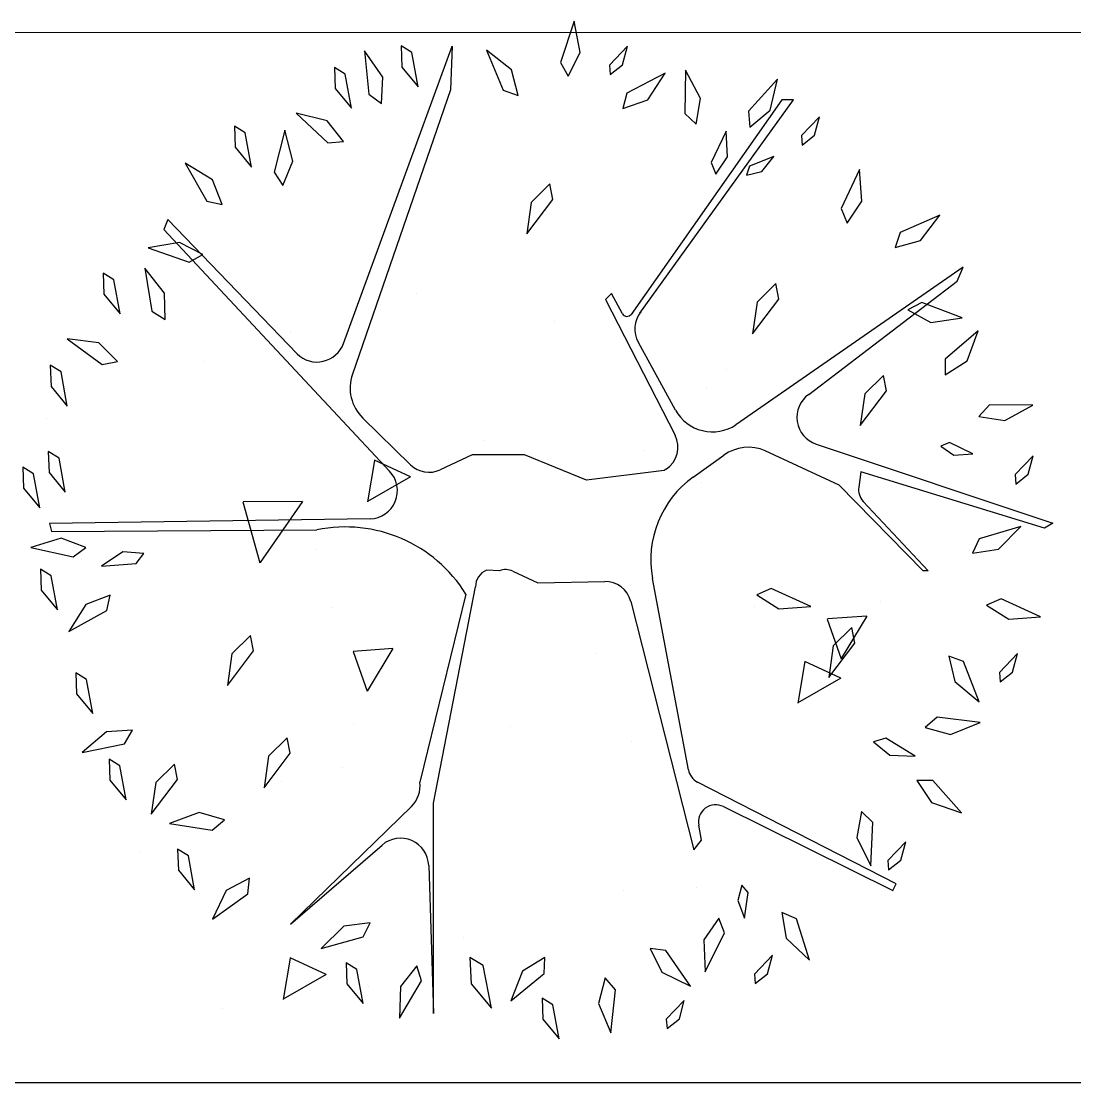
# Model space of a CAD drawing. Header units: inches. Extents: x -7543 to -822, y 102837 to 190349.
# Drawn here: x -837.1168 to -837.10483, y 102837.21387 to 102837.22593 of the extents above; entities that cross this region are included whole.
import ezdxf

# ---------------------------------------------------------------- set-up
doc = ezdxf.new("R2010")
doc.units = ezdxf.units.IN
doc.header["$MEASUREMENT"] = 0
doc.layers.add('ARSA', color=7, linetype='Continuous', lineweight=30)
doc.layers.add('BİTKİ', color=96, linetype='Continuous', lineweight=25)
doc.layers.add('BALKON', color=7, linetype='Continuous', lineweight=20, true_color=0xffaaa9)

msp = doc.modelspace()

# ---------------------------------------------------------------- linework, layer by layer
at = {"layer": 'ARSA', "color": 40}
msp.add_line((-837.0994571962226, 102837.213868659), (-837.1872415524604, 102837.213868659), dxfattribs=at)
at = {"layer": 'BALKON'}
msp.add_line((-837.0984571962226, 102837.2258036136), (-837.1298321962227, 102837.2258036136), dxfattribs=at)
at = {"layer": 'BİTKİ', "color": 11}
for p, q in [((-837.1131369190631, 102837.2222695957), (-837.1119029577536, 102837.2256479394)), ((-837.1119029577536, 102837.2256479394), (-837.1119220791458, 102837.2251509756)), ((-837.1119220791458, 102837.2251509756), (-837.1130356346059, 102837.2219199014)), ((-837.1081551602445, 102837.2250362916), (-837.1098681051208, 102837.2226002664)), ((-837.1097706293863, 102837.2226125934), (-837.1080213104995, 102837.2250362916)), ((-837.1080213104995, 102837.2250362916), (-837.1081551602445, 102837.2250362916)), ((-837.115131850893, 102837.2236764465), (-837.1151763924652, 102837.2235651357)), ((-837.1136619565677, 102837.2221501236), (-837.115131850893, 102837.2236764465)), ((-837.1151763924652, 102837.2235651357), (-837.1126118053376, 102837.2208182227)), ((-837.106092812443, 102837.2231349586), (-837.1086778903733, 102837.2213457971)), ((-837.1061629996886, 102837.2229759746), (-837.106092812443, 102837.2231349586)), ((-837.1078499620475, 102837.2216908035), (-837.1061629996886, 102837.2229759746)), ((-837.1100923411707, 102837.2228367815), (-837.1101591541415, 102837.2227699952)), ((-837.1101591541415, 102837.2227699952), (-837.1093685046033, 102837.221227864)), ((-837.1099660966946, 102837.2226073354), (-837.1100923411707, 102837.2228367815)), ((-837.1093642580623, 102837.2215135091), (-837.1097855534832, 102837.2222792027)), ((-837.1123738942764, 102837.2208911342), (-837.1129170084471, 102837.2214219897)), ((-837.107764554082, 102837.2211262648), (-837.1050761627431, 102837.2202290109)), ((-837.1116735010479, 102837.2210032397), (-837.1120387949011, 102837.2208337048)), ((-837.1110807369616, 102837.2210032397), (-837.1116735010479, 102837.2210032397)), ((-837.1103732445225, 102837.2207165298), (-837.1110807369616, 102837.2210032397)), ((-837.109161707095, 102837.2207513816), (-837.1088143166496, 102837.2210001694)), ((-837.1075050319818, 102837.2206591881), (-837.1083442594088, 102837.2210502372)), ((-837.1094928896764, 102837.2208265316), (-837.1103732445225, 102837.2207165298)), ((-837.1094702425023, 102837.2208414395), (-837.1094928896764, 102837.2208265316)), ((-837.1072564538839, 102837.2208120999), (-837.1072813713517, 102837.2206377451)), ((-837.1051717697038, 102837.2201716688), (-837.1072564538839, 102837.2208120999)), ((-837.1065489614448, 102837.2196843746), (-837.1075050319818, 102837.2206591881)), ((-837.1072304168038, 102837.2204756595), (-837.1064915972684, 102837.2196843746)), ((-837.1128346096019, 102837.2202773877), (-837.1164777760217, 102837.2202226589)), ((-837.1164777760217, 102837.2202226589), (-837.1164555058481, 102837.2201336099)), ((-837.1050761627431, 102837.2202290109), (-837.1051717697038, 102837.2201716688)), ((-837.1164555058481, 102837.2201336099), (-837.1134391334422, 102837.22015104)), ((-837.1113646571177, 102837.2196867621), (-837.111509606933, 102837.2196929495)), ((-837.1112119125585, 102837.2196816705), (-837.1109277658245, 102837.2195505765)), ((-837.1064915972684, 102837.2196843746), (-837.1065489614448, 102837.2196843746)), ((-837.112113293532, 102837.2170466437), (-837.1116359444161, 102837.2195047565)), ((-837.1109277658245, 102837.2195505765), (-837.1101678756745, 102837.2195649085)), ((-837.1092175167022, 102837.2174250899), (-837.1096245448674, 102837.2195997416)), ((-837.1117449826256, 102837.2194208484), (-837.1122698120578, 102837.2172839823)), ((-837.1098721809635, 102837.2193391939), (-837.1091569644796, 102837.216514314)), ((-837.1068549037191, 102837.2161291725), (-837.1091138340107, 102837.2172861912)), ((-837.1123635327774, 102837.2170097391), (-837.1137386141888, 102837.2156704365)), ((-837.112113293532, 102837.2146573949), (-837.112113293532, 102837.2170466437)), ((-837.108818774591, 102837.2170069303), (-837.1068931465034, 102837.2160527165)), ((-837.1090678813351, 102837.2166256248), (-837.1090994843161, 102837.2167944718)), ((-837.1091569644796, 102837.216514314), (-837.1090678813351, 102837.2166256248)), ((-837.1137386141888, 102837.2156704365), (-837.1126976709812, 102837.2165696676)), ((-837.1121679562382, 102837.2163376122), (-837.112113293532, 102837.2146573949)), ((-837.1068931465034, 102837.2160527165), (-837.1068549037191, 102837.2161291725))]:
    msp.add_line(p, q, dxfattribs=at)
at = {"layer": 'BİTKİ'}
for p, q in [((-837.1123046159553, 102837.2228336229), (-837.1123046159553, 102837.2228336229)), ((-837.1107352218089, 102837.2225144646), (-837.1107352218089, 102837.2225144646)), ((-837.1137435891599, 102837.2224091766), (-837.1137435891599, 102837.2224091766)), ((-837.1147165771979, 102837.222059729), (-837.1147165771979, 102837.222059729)), ((-837.108788093886, 102837.2219774886), (-837.108788093886, 102837.2219774886)), ((-837.1090165798391, 102837.2217648682), (-837.1090165798391, 102837.2217648682)), ((-837.1165088211969, 102837.2214125991), (-837.1165088211969, 102837.2214125991)), ((-837.1129979352281, 102837.2213101326), (-837.1129979352281, 102837.2213101326)), ((-837.1115360298578, 102837.2211668883), (-837.1115360298578, 102837.2211668883)), ((-837.1127849631822, 102837.2209415076), (-837.112864796822, 102837.2204701693)), ((-837.1123763123574, 102837.2207537296), (-837.1127839357704, 102837.2209443684)), ((-837.1097238731297, 102837.2210483748), (-837.1097238731297, 102837.2210483748)), ((-837.1123763129935, 102837.2207537287), (-837.1128637696808, 102837.2204730292)), ((-837.1090673938403, 102837.2206856894), (-837.1090673938403, 102837.2206856894)), ((-837.1142784016032, 102837.220469427), (-837.1140859164252, 102837.2197786672)), ((-837.1136022212282, 102837.220473007), (-837.1142772197607, 102837.2204715994)), ((-837.1136022213581, 102837.2204730059), (-837.1140847341732, 102837.2197808387)), ((-837.1134458966603, 102837.2199286067), (-837.1134458966603, 102837.2199286067)), ((-837.116118320994, 102837.2198151804), (-837.116118320994, 102837.2198151804)), ((-837.1132715990819, 102837.2192646657), (-837.1132715990819, 102837.2192646657)), ((-837.108461354183, 102837.2192846544), (-837.108461354183, 102837.2192846544)), ((-837.107036318189, 102837.2193380478), (-837.107036318189, 102837.2193380478)), ((-837.1076391505137, 102837.2191384194), (-837.1074804652658, 102837.2186874735)), ((-837.1071891949193, 102837.2191721747), (-837.107638133915, 102837.2191412914)), ((-837.1071891943113, 102837.2191721737), (-837.107479447702, 102837.2186903447)), ((-837.1130264187136, 102837.218767824), (-837.1128677334657, 102837.2183168782)), ((-837.1125764628682, 102837.2188015751), (-837.1130254018639, 102837.2187706918)), ((-837.1125764622602, 102837.2188015741), (-837.1128667156509, 102837.2183197451)), ((-837.1102777254731, 102837.2187488519), (-837.1102777254731, 102837.2187488519)), ((-837.1078934840614, 102837.2186538381), (-837.1079733177011, 102837.2181824999)), ((-837.1074848314013, 102837.218466064), (-837.1078924548142, 102837.2186567028)), ((-837.1094261806302, 102837.218567805), (-837.1094261806302, 102837.218567805)), ((-837.1074848320382, 102837.2184660631), (-837.1079722887253, 102837.2181853635)), ((-837.1130256614449, 102837.2179382515), (-837.1130256614449, 102837.2179382515)), ((-837.1112405234305, 102837.2179170241), (-837.1112405234305, 102837.2179170241)), ((-837.1098641128624, 102837.2177520678), (-837.1098641128624, 102837.2177520678)), ((-837.1131482041608, 102837.2174480369), (-837.1131482041608, 102837.2174480369)), ((-837.1138454682514, 102837.2172973321), (-837.1138454682514, 102837.2172973321)), ((-837.1154447286722, 102837.2164960003), (-837.1154447286722, 102837.2164960003)), ((-837.10995098577, 102837.2160560177), (-837.10995098577, 102837.2160560177)), ((-837.1091284881308, 102837.2160872351), (-837.1091284881308, 102837.2160872351)), ((-837.1117673570602, 102837.2155202151), (-837.1117673570602, 102837.2155202151)), ((-837.1137429668865, 102837.2152854483), (-837.1138228005263, 102837.21481411)), ((-837.1133343116493, 102837.2150976696), (-837.1137419350623, 102837.2152883084)), ((-837.1133343122838, 102837.2150976687), (-837.113821768971, 102837.2148169691)), ((-837.1128505116613, 102837.214967467), (-837.1128505116613, 102837.214967467)), ((-837.114515293032, 102837.2147096148), (-837.114515293032, 102837.2147096148))]:
    msp.add_line(p, q, dxfattribs=at)
at = {"layer": 'BİTKİ', "color": 3}
for points in [[(-837.1105823011086, 102837.2253078869), (-837.1104486759547, 102837.2255750333), (-837.1105154882991, 102837.2259312289), (-837.1106713842346, 102837.2254637222)], [(-837.1124821260421, 102837.2256498483), (-837.1124728766514, 102837.2254110657), (-837.112288789673, 102837.2251870812), (-837.1123596254818, 102837.2255749169)], [(-837.1101058296075, 102837.2253253859), (-837.1099650521597, 102837.2254363), (-837.1099103552253, 102837.2256467528), (-837.1101143955627, 102837.225432745)], [(-837.1127038174043, 102837.2249969497), (-837.112690402998, 102837.2252953503), (-837.1128963169133, 102837.2255935762), (-837.1128485828314, 102837.225103079)], [(-837.1111515798549, 102837.2250885098), (-837.1112274968011, 102837.2253774034), (-837.1115127706416, 102837.2256009164), (-837.1113213539006, 102837.2251467956)], [(-837.1132393354027, 102837.2254049638), (-837.1132300860121, 102837.2251661812), (-837.1130459990337, 102837.2249421967), (-837.1131168348425, 102837.2253300324)], [(-837.1099614487287, 102837.2249398012), (-837.1096794773937, 102837.2250383663), (-837.1094792669084, 102837.2253404506), (-837.1099167959925, 102837.2251136592)], [(-837.1091270206681, 102837.2247601794), (-837.1090788706313, 102837.225054975), (-837.1092485703546, 102837.2253751956), (-837.1092584100244, 102837.2248824794)], [(-837.1085177299778, 102837.2247290437), (-837.1082869990793, 102837.2249187439), (-837.1082031573916, 102837.2252713198), (-837.1085357275209, 102837.2249076398)], [(-837.1131346507395, 102837.2245649922), (-837.1133215079393, 102837.2247980315), (-837.1136730294581, 102837.2248861894), (-837.1133134539998, 102837.2245491856)], [(-837.1079232851165, 102837.2245239462), (-837.1077825076687, 102837.2246348604), (-837.1077278107342, 102837.2248453131), (-837.1079318510717, 102837.2246313053)], [(-837.1143751494437, 102837.2247370975), (-837.114365900053, 102837.224498315), (-837.1141818130747, 102837.2242743304), (-837.1142526488835, 102837.2246621662)], [(-837.1138264771612, 102837.2240650818), (-837.1137110496154, 102837.2243405803), (-837.1138015750732, 102837.2246914995), (-837.1139258002892, 102837.224214599)], [(-837.1089045265353, 102837.2241931209), (-837.108771656588, 102837.2243917367), (-837.1087889312811, 102837.2246811476), (-837.1089595880388, 102837.2243257456)], [(-837.1145154494238, 102837.223849996), (-837.1146245652382, 102837.2241280547), (-837.1149339763375, 102837.2243167448), (-837.1146908658945, 102837.2238880685)], [(-837.1085571414302, 102837.2241808891), (-837.1083834219716, 102837.2242249549), (-837.1082478549956, 102837.2243949658), (-837.1085212999168, 102837.2242824507)], [(-837.1074110378552, 102837.2236367721), (-837.107247146414, 102837.223886497), (-837.1072719293965, 102837.2242480561), (-837.1074813241087, 102837.2238019396)], [(-837.110790865213, 102837.2240832696), (-837.1110030959474, 102837.2238730768), (-837.1110540269003, 102837.2235142659), (-837.1107564551339, 102837.2239070981)], [(-837.1068670871166, 102837.2233605075), (-837.1065791459417, 102837.2234399605), (-837.1063591472115, 102837.2237279531), (-837.1068108871381, 102837.2235309833)], [(-837.1147333423505, 102837.2232801475), (-837.1149988304963, 102837.2234170378), (-837.1153558184295, 102837.2233545974), (-837.1148902581174, 102837.2231929816)], [(-837.1151620253572, 102837.2225420655), (-837.115168632353, 102837.2228406944), (-837.1153940631998, 102837.2231244551), (-837.1153135756449, 102837.2226382578)], [(-837.1158672969186, 102837.223067432), (-837.1158580475279, 102837.2228286494), (-837.1156739605495, 102837.2226046649), (-837.1157447963583, 102837.2229925007)], [(-837.1082244979037, 102837.2229497337), (-837.1084367286383, 102837.2227395408), (-837.1084876595912, 102837.22238073), (-837.1081900878248, 102837.2227735621)], [(-837.1067251967204, 102837.2226528269), (-837.1064632729654, 102837.2225092342), (-837.1061048135806, 102837.2225625827), (-837.1065661165675, 102837.2227359771)], [(-837.1063003404337, 102837.2219125355), (-837.1060490459073, 102837.2220740098), (-837.105924626946, 102837.2224143907), (-837.1062973704526, 102837.2220920115)], [(-837.1157039495331, 102837.2220653445), (-837.1159167284522, 102837.2222749824), (-837.1162761367458, 102837.2223215106), (-837.1158796859461, 102837.2220287772)], [(-837.1164686098788, 102837.2220211082), (-837.1164593604881, 102837.2217823256), (-837.1162752735098, 102837.2215583411), (-837.1163461093186, 102837.2219461768)], [(-837.1070009971071, 102837.2219056874), (-837.1072132278416, 102837.2216954946), (-837.1072641587946, 102837.2213366837), (-837.1069665870282, 102837.2217295159)], [(-837.1059157836711, 102837.2214389105), (-837.105620419865, 102837.2213943782), (-837.1053023038712, 102837.221567991), (-837.1057951036578, 102837.2215717893)], [(-837.1063495133401, 102837.2211014119), (-837.1062005250642, 102837.2210017989), (-837.1059834703344, 102837.2210148125), (-837.1062500557406, 102837.2211427344)], [(-837.1164908811253, 102837.2210415709), (-837.1164816317346, 102837.2208027883), (-837.1162975447562, 102837.2205788038), (-837.1163683805651, 102837.2209666396)], [(-837.105495761564, 102837.2206725839), (-837.1053549841163, 102837.2207834981), (-837.1053002871819, 102837.2209939508), (-837.1055043275194, 102837.2207799431)], [(-837.1167804022147, 102837.2208634733), (-837.116771152824, 102837.2206246907), (-837.1165870658456, 102837.2204007062), (-837.1166579016544, 102837.2207885419)], [(-837.1059869780781, 102837.2198856056), (-837.1056917315731, 102837.219930909), (-837.1054396238368, 102837.2201912567), (-837.1059112653993, 102837.2200483571)], [(-837.1160638152659, 102837.2199515777), (-837.1163434658818, 102837.2200565465), (-837.1166907264104, 102837.2199528676), (-837.1162094851989, 102837.2198466934)], [(-837.1154062941866, 102837.2198845635), (-837.1156447354854, 102837.2199003244), (-837.1158867353295, 102837.2197406586), (-837.1154936198316, 102837.2197705665)], [(-837.1165799642513, 102837.2197058383), (-837.1165707148606, 102837.2194670558), (-837.1163866278822, 102837.2192430713), (-837.116457463691, 102837.219630907)], [(-837.115786134172, 102837.2194083487), (-837.1160655097136, 102837.21930265), (-837.1162579789777, 102837.2189955755), (-837.1158263544107, 102837.2192334122)], [(-837.1084402188077, 102837.219413949), (-837.1081885034557, 102837.2192531314), (-837.1078272753437, 102837.2192823452), (-837.1082759254302, 102837.2194862549)], [(-837.1058283086493, 102837.2192965143), (-837.1055765932974, 102837.2191356967), (-837.1052153651854, 102837.2191649105), (-837.1056640152719, 102837.2193688202)], [(-837.1073590951847, 102837.2190420179), (-837.1075713259193, 102837.2188318251), (-837.1076222568722, 102837.2184730142), (-837.1073246851058, 102837.2188658464)], [(-837.1141927943933, 102837.2189525282), (-837.1144050251278, 102837.2187423354), (-837.1144559560807, 102837.2183835246), (-837.1141583843144, 102837.2187763567)], [(-837.1062592746155, 102837.2187175384), (-837.1061907235486, 102837.2184268089), (-837.1059112217429, 102837.2181961188), (-837.1060910365534, 102837.2186549572)], [(-837.105673928281, 102837.2184241009), (-837.1055331508333, 102837.2185350151), (-837.1054784538987, 102837.2187454678), (-837.1056824942362, 102837.2185314601)], [(-837.1161790887894, 102837.2185259411), (-837.1161698393987, 102837.2182871586), (-837.1159857524204, 102837.2180631741), (-837.1160565882292, 102837.2184510098)], [(-837.1065251339867, 102837.217906457), (-837.1062369863059, 102837.2178277562), (-837.1059007815124, 102837.2179630542), (-837.10638977002, 102837.2180243428)], [(-837.1155328225677, 102837.2178741851), (-837.1158309907485, 102837.2178563347), (-837.1161060590119, 102837.2176203757), (-837.1156232383659, 102837.2177191192)], [(-837.1137750136902, 102837.2177891627), (-837.1139872444246, 102837.2175789699), (-837.1140381753777, 102837.217220159), (-837.1137406036112, 102837.2176129912)], [(-837.1071123430339, 102837.2177444555), (-837.106928703967, 102837.2175915524), (-837.1066390727943, 102837.2175784808), (-837.1069746893286, 102837.2177853523)], [(-837.1158004841091, 102837.2175464038), (-837.1157912347185, 102837.2173076213), (-837.1156071477401, 102837.2170836368), (-837.1156779835488, 102837.2174714725)], [(-837.1150581971123, 102837.2174908638), (-837.1152704278468, 102837.217280671), (-837.1153213587997, 102837.2169218601), (-837.1150237870332, 102837.2173146923)], [(-837.1066197872774, 102837.2173037586), (-837.1064552442507, 102837.2170544627), (-837.1061133636426, 102837.216934226), (-837.1064402883533, 102837.2173029892)], [(-837.1144887097203, 102837.2168550821), (-837.1147747644031, 102837.2169410799), (-837.1151142988139, 102837.2168143693), (-837.1146270256852, 102837.2167406743)], [(-837.107248984976, 102837.2169501275), (-837.1073046108089, 102837.2166566507), (-837.1071431033306, 102837.2163322211), (-837.1071207459374, 102837.2168245282)], [(-837.1069433674759, 102837.2162869287), (-837.1068025900281, 102837.2163978429), (-837.1067478930937, 102837.2166082956), (-837.1069519334312, 102837.2163942879)], [(-837.115021003967, 102837.2165223423), (-837.1150117545762, 102837.2162835598), (-837.1148276675979, 102837.2160595752), (-837.1148985034067, 102837.216447411)], [(-837.1142027849003, 102837.2161923667), (-837.1144679146583, 102837.2160547836), (-837.1146232288551, 102837.215727344), (-837.1142223128505, 102837.2160139315)], [(-837.1086083757991, 102837.2161134178), (-837.1086570734285, 102837.2159409394), (-837.1085776231625, 102837.2157385295), (-837.1085383416669, 102837.2160315974)], [(-837.10815336571, 102837.2158052092), (-837.1081044459927, 102837.2155105403), (-837.1078410271517, 102837.2152616433), (-837.1079896982341, 102837.2157314975)], [(-837.1128344338185, 102837.2156860488), (-837.1131307362289, 102837.2156482627), (-837.1133893785027, 102837.2153944057), (-837.1129142578869, 102837.2155252738)], [(-837.1088720011428, 102837.2157380688), (-837.1090421856637, 102837.2154925894), (-837.1090265986231, 102837.2151305173), (-837.1088059348226, 102837.2155711686)], [(-837.1096526467139, 102837.2153929215), (-837.1095183243756, 102837.2151261249), (-837.1091928135023, 102837.214966808), (-837.1094744643488, 102837.2153712074)], [(-837.1117012281695, 102837.2152931476), (-837.1116870345502, 102837.214994783), (-837.1114544655783, 102837.2147168426), (-837.1115472823838, 102837.2152008375)], [(-837.1108476888762, 102837.2152909383), (-837.1111030056354, 102837.215135902), (-837.1112360341733, 102837.2147987928), (-837.1108552187413, 102837.2151115957)], [(-837.1084577857323, 102837.2149957204), (-837.1083170082844, 102837.2151066346), (-837.10826231135, 102837.2153170873), (-837.1084663516875, 102837.2151030796)], [(-837.1131057102488, 102837.215231134), (-837.1130964608582, 102837.2149923515), (-837.1129123738798, 102837.2147683669), (-837.1129832096885, 102837.2151562027)], [(-837.1123036778589, 102837.2151969242), (-837.1124899258507, 102837.2149633978), (-837.1124986307451, 102837.2146010949), (-837.1122489414015, 102837.2150259728)], [(-837.1101638743041, 102837.2150599787), (-837.1102390365597, 102837.2147708878), (-837.1100996269965, 102837.214436367), (-837.1100443378697, 102837.2149260701)], [(-837.1108786241948, 102837.2148304145), (-837.1108693748041, 102837.214591632), (-837.1106852878257, 102837.2143676475), (-837.1107561236345, 102837.2147554832)], [(-837.1094599746193, 102837.2144836898), (-837.1093191971715, 102837.214594604), (-837.109264500237, 102837.2148050567), (-837.1094685405745, 102837.214591049)]]:
    msp.add_lwpolyline(points, close=True, dxfattribs=at)
at = {"layer": 'BİTKİ', "color": 11}
for centre, radius, start, end in [((-837.1095048217692, 102837.2224336653), 0.0003204199886293979, 142.3062366668817, 208.8202085162789), ((-837.1099148102747, 102837.2226355539), 5.853700617528331e-05, 208.8202085162789, 322.9275588984089), ((-837.1134379861658, 102837.222379266), 0.0003204199886293979, 225.6539639248233, 339.9847411052982), ((-837.1125817994752, 102837.2217649394), 0.0004795618261410813, 161.1475310802957, 225.6539639248233), ((-837.107663398205, 102837.2214302984), 0.0003204199886293979, 125.6087987072913, 251.5970571802098), ((-837.1089440963426, 102837.2217446879), 0.0004795618261410813, 208.8202085162789, 303.7177750605911), ((-837.1096347552656, 102837.2210913575), 0.0002992046852925349, 303.3555919431047, 27.14418039729358), ((-837.108535092818, 102837.2206102802), 0.0004795618261410813, 66.55098490488656, 125.6087987072913), ((-837.1128442326819, 102837.2205976632), 0.0003204199886293979, 271.7210062109144, 43.49924745479489), ((-837.1121647531616, 102837.2211051048), 0.0002992046852925349, 225.6539639248233, 294.8962786197384), ((-837.108489140081, 102837.2198122546), 0.001155121550695049, 125.6087987072913, 190.6013529013418), ((-837.1070866285868, 102837.220609914), 0.0001967214230402861, 171.866792422806, 223.0361699859783), ((-837.1131135180408, 102837.2185760812), 0.001608266364625631, 31.68613078826997, 101.6810608472912), ((-837.1114392738807, 102837.2195092307), 0.0001967214230402861, 110.9483457108549, 181.3032486034932), ((-837.1112943240653, 102837.2195030434), 0.0001967214230402861, 65.2332680982228, 110.9483457108549), ((-837.1101622334917, 102837.219265757), 0.0002992046852925349, 14.20785300677835, 91.08050590284707), ((-837.1090241531161, 102837.2174612816), 0.0001967214230402861, 190.6013529013418, 242.8785837380379), ((-837.1125870980255, 102837.2172392767), 0.0003204199886293979, 314.2448171748968, 8.020166911664605), ((-837.10890612073, 102837.2168306635), 0.0001967214230402861, 63.64002925719436, 190.6013529013418), ((-837.1124882067944, 102837.2163271934), 0.0003204199886293979, 1.863353006921923, 130.8224832032866)]:
    msp.add_arc(centre, radius, start, end, dxfattribs=at)

doc.saveas('drawing.dxf')
